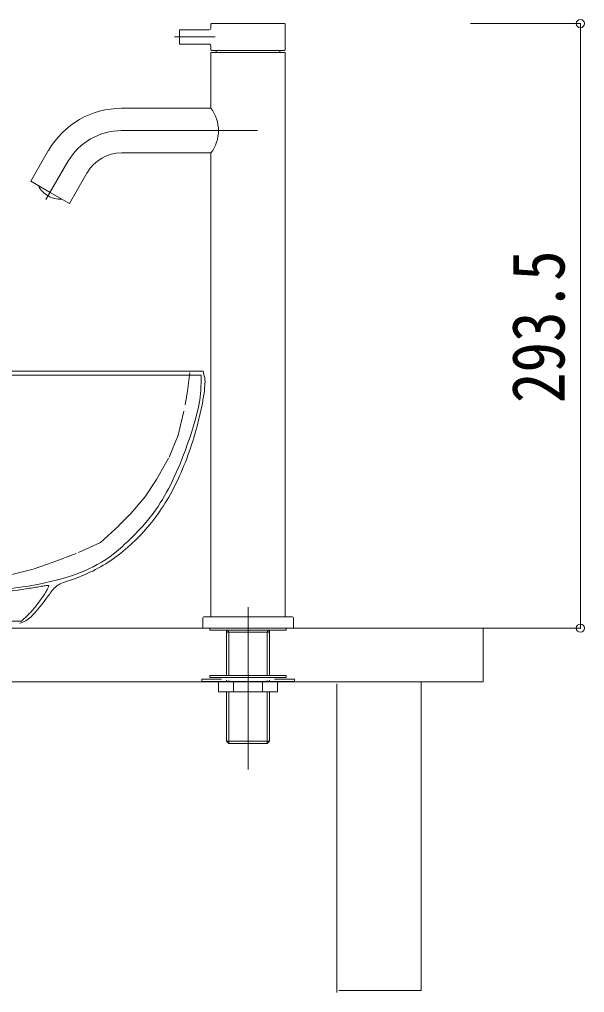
# Model space of a CAD drawing. Units: millimetres at full size, sheet at 1:10; details may follow other scales. Extents: x -749335 to 2004, y -1400 to 92633.
# Drawn here: x -1363.7 to -1089.4, y -136.6 to 336.1 of the extents above; entities that cross this region are included whole.
import ezdxf
from ezdxf.enums import TextEntityAlignment as Align

# ---------------------------------------------------------------- set-up
doc = ezdxf.new("R2010")
doc.units = ezdxf.units.MM
doc.header["$LTSCALE"] = 10
doc.header["$PDMODE"] = 32
doc.header["$PDSIZE"] = 4
doc.linetypes.add('DASHED1', pattern=[1.8, 1.2, -0.6])
doc.layers.add('2-0_アウトライン', color=7, linetype='Continuous', lineweight=18)
doc.layers.add('2-1_什器図', color=7, linetype='Continuous', lineweight=15)
doc.styles.add('ＭＳ ゴシック', font='')
doc.styles.get('ＭＳ ゴシック').set_extended_font_data('MS Gothic')

msp = doc.modelspace()

# ---------------------------------------------------------------- linework, layer by layer
at = {"layer": '2-0_アウトライン', "lineweight": 15}
for p, q in [((-1271.74, 331.11), (-1285.9, 331.11)), ((-1271.73, 324.12), (-1285.9, 324.12)), ((-1311.24, 292.96), (-1314.18, 292.96)), ((-1311.24, 282.11), (-1314.18, 282.11)), ((-1311.24, 271.26), (-1314.18, 271.26))]:
    msp.add_line(p, q, dxfattribs=at)
at = {"layer": '2-0_アウトライン', "linetype": 'DASHED1', "lineweight": 15}
for p, q in [((-1282.09, 155.58), (-1281.03, 164.62)), ((-1283.26, 148.85), (-1282.09, 155.58)), ((-1286.63, 134.09), (-1283.26, 148.85)), ((-1291.03, 123.47), (-1286.63, 134.09)), ((-1297.25, 112.58), (-1291.03, 123.47)), ((-1302.87, 104.09), (-1297.25, 112.58)), ((-1309.62, 96.09), (-1302.87, 104.09)), ((-1315.49, 90.22), (-1309.62, 96.09)), ((-1324.36, 82.02), (-1315.49, 90.22)), ((-1334.99, 77.1), (-1324.36, 82.02)), ((-1347.42, 72.44), (-1334.99, 77.1)), ((-1357.01, 69.07), (-1347.42, 72.44)), ((-1368.66, 66.22), (-1357.01, 69.07))]:
    msp.add_line(p, q, dxfattribs=at)
at = {"layer": '2-1_什器図'}
for p, q in [((-1286, 331.01), (-1286, 324.21)), ((-1270.74, 333.91), (-1270.74, 332.11)), ((-1270.54, 334.11), (-1234.94, 334.11)), ((-1234.74, 333.91), (-1234.74, 321.31)), ((-1288.49, 327.61), (-1268.75, 327.61)), ((-1270.74, 321.31), (-1270.74, 323.11)), ((-1270.74, 320.11), (-1270.74, 292.96)), ((-1270.54, 321.11), (-1252.74, 321.11)), ((-1268.24, 321.11), (-1268.24, 320.11)), ((-1234.94, 321.11), (-1252.74, 321.11)), ((-1237.24, 321.11), (-1237.24, 320.11)), ((-1234.74, 45.91), (-1234.74, 320.11)), ((-1311.24, 292.96), (-1270.74, 292.96)), ((-1248.11, 282.11), (-1311.24, 282.11)), ((-1349.56, 272.54), (-1358.22, 257.54)), ((-1311.24, 271.26), (-1270.74, 271.26)), ((-1270.74, 271.26), (-1270.74, 45.91)), ((-1340.16, 267.11), (-1350.85, 248.6)), ((-1358.22, 257.54), (-1348.82, 252.11)), ((-1413.09, 163.34), (-1275.56, 163.34)), ((-1274.6, 165.34), (-1412.96, 165.34)), ((-1275.56, 163.34), (-1275.56, 159.4)), ((-1273.96, 162.78), (-1274.6, 165.34)), ((-1252.74, 50.66), (-1252.74, -28.22)), ((-1362.69, 43.84), (-1410.37, 43.53)), ((-1359.66, 46.73), (-1362.69, 43.84)), ((-1274.74, 40.41), (-1274.74, 45.41)), ((-1274.24, 45.91), (-1252.74, 45.91)), ((-1231.24, 45.91), (-1252.74, 45.91)), ((-1230.74, 40.41), (-1230.74, 45.41)), ((-1688.65, 40.41), (-1138.65, 40.41)), ((-1271.24, 40.41), (-1271.24, 39.41)), ((-1271.24, 39.41), (-1234.24, 39.41)), ((-1263.21, 17.41), (-1263.21, 39.41)), ((-1263.21, 38.4), (-1242.26, 38.4)), ((-1262.64, 39.41), (-1262.05, 38.4)), ((-1262.05, 17.41), (-1262.05, 38.4)), ((-1242.84, 39.41), (-1243.42, 38.4)), ((-1243.42, 17.41), (-1243.42, 38.4)), ((-1242.26, 17.41), (-1242.26, 39.41)), ((-1234.24, 40.41), (-1234.24, 39.41)), ((-1138.65, 40.41), (-1138.65, 14.41)), ((-1275.24, 15.65), (-1265.64, 15.65)), ((-1275.24, 15.65), (-1275.24, 14.45)), ((-1230.24, 14.45), (-1275.24, 14.45)), ((-1271.24, 17.41), (-1234.24, 17.41)), ((-1271.24, 17.41), (-1271.24, 16.41)), ((-1271.24, 16.41), (-1234.24, 16.41)), ((-1267.09, 9.45), (-1267.09, 14.45)), ((-1263.21, 15.13), (-1263.21, 14.45)), ((-1262.05, 14.45), (-1262.05, 15.04)), ((-1259.74, 14.45), (-1259.74, 9.45)), ((-1245.74, 14.45), (-1245.74, 9.45)), ((-1243.42, 14.45), (-1243.42, 15.04)), ((-1242.26, 14.45), (-1242.26, 15.13)), ((-1230.24, 15.65), (-1239.84, 15.65)), ((-1238.39, 9.45), (-1238.39, 14.45)), ((-1234.24, 17.41), (-1234.24, 16.41)), ((-1230.24, 15.65), (-1230.24, 14.45)), ((-1168.65, 14.41), (-1168.65, -135.59)), ((-1209.65, 13.41), (-1209.65, -136.59)), ((-1238.39, 9.45), (-1267.09, 9.45)), ((-1263.21, 9.45), (-1263.21, -14.43)), ((-1262.05, 9.45), (-1262.05, -15.59)), ((-1243.42, 9.45), (-1243.42, -15.59)), ((-1242.26, 9.45), (-1242.26, -14.43)), ((-1263.21, -14.43), (-1252.74, -14.43)), ((-1262.05, -15.59), (-1263.21, -14.43)), ((-1262.05, -15.59), (-1252.74, -15.59)), ((-1252.74, -14.43), (-1242.26, -14.43)), ((-1252.74, -15.59), (-1243.42, -15.59)), ((-1243.42, -15.59), (-1242.26, -14.43)), ((-1208.65, -135.59), (-1168.65, -135.59))]:
    msp.add_line(p, q, dxfattribs=at)
at = {"layer": '2-1_什器図', "color": 4, "lineweight": 9}
for p, q in [((-1091.38, 334.11), (-1144.77, 334.11)), ((-1091.38, 40.41), (-1091.38, 334.11)), ((-1091.38, 40.41), (-1144.77, 40.41))]:
    msp.add_line(p, q, dxfattribs=at)
at = {"layer": '2-1_什器図'}
for points in [[(-1270.74, 320.11), (-1252.74, 320.11), (-1234.74, 320.11)], [(-1330.77, 261.69), (-1339.43, 246.69), (-1348.82, 252.11)], [(-1688.65, 40.41), (-1688.65, 14.41), (-1138.65, 14.41)]]:
    msp.add_lwpolyline(points, dxfattribs=at)
for centre, radius, start, end in [((-1285.9, 331.01), 0.1, 90, 180), ((-1271.73, 332.11), 1, 269.7871, 0.3439), ((-1270.54, 333.91), 0.2, 90, 180), ((-1234.94, 333.91), 0.2, 0, 90), ((-1285.9, 324.21), 0.1, 180, 270), ((-1271.73, 323.12), 1, 359.6964, 90.1274), ((-1270.54, 321.31), 0.2, 180, 270), ((-1234.94, 321.31), 0.2, 270, 0), ((-1314.18, 252.11), 40.85, 90, 150), ((-1285.1, 282.11), 18, 322.9309, 37.0691), ((-1314.18, 252.11), 30, 90, 150), ((-1314.18, 252.11), 19.15, 90, 150), ((-1343.85, 260.73), 11.94, 206.4116, 240), ((-1343.85, 260.73), 11.94, 240, 273.5884), ((-1284.79, 160.06), 11.17, 357.1936, 14.0893), ((-1329.88, 159.4), 54.32, 346.0257, 360), ((-1329.27, 162.24), 55.7, 352.0587, 357.1936), ((-1364.1, 167.1), 90.87, 347.9135, 352.0587), ((-1515.28, 199.47), 245.48, 345.9391, 347.9135), ((-1451.95, 189.78), 180.11, 340.3034, 346.0256), ((-1424.64, 176.77), 152.04, 335.1231, 345.9392), ((-1459.33, 192.42), 187.95, 334.5789, 340.3034), ((-1382.46, 157.21), 105.55, 320.9041, 335.1232), ((-1379.18, 154.33), 99.21, 325.3439, 334.5789), ((-1358.29, 139.89), 73.81, 318.4751, 325.3439), ((-1369.57, 146.74), 88.93, 305.2955, 320.9041), ((-1401.89, 178.49), 132.05, 314.031, 318.475), ((-1398.67, 175.16), 127.42, 309.5582, 314.031), ((-1349.68, 115.85), 50.49, 300.6289, 309.5582), ((-1360.99, 134.96), 72.7, 286.3128, 300.6289), ((-1362.07, 136.15), 75.96, 287.728, 305.2955), ((-1386.27, 221.36), 162.72, 278.4741, 286.3128), ((-1339.63, 53.31), 9.64, 111.9584, 128.6653), ((-1320.11, 4.9), 61.84, 107.728, 111.9585), ((-1398.74, 305.02), 247.3, 272.144, 278.4741), ((-1392.82, 261.72), 204.78, 273.1327, 279.5635), ((-1247, -603.82), 672.95, 99.2993, 99.56355), ((-1280.6, -398.59), 464.99, 98.9507, 99.2993), ((-1268.63, -474.58), 541.93, 98.7, 98.9507), ((-1394.03, 84.59), 50.69, 324.9519, 327.9875), ((-1218.63, -41.82), 163.65, 142.1257, 144.2472), ((-1368.16, 68.41), 20.17, 327.9876, 334.0284), ((-1348.4, 46.68), 14.6, 95.3009, 98.6999), ((-1359.21, 64.06), 10.22, 334.0284, 341.9904), ((-1349.72, 60.97), 0.243, 341.9905, 95.3009), ((-1337.46, 50.59), 13.12, 128.6653, 142.1257), ((-1404.71, 92.14), 65.63, 315.2564, 324.2472), ((-1432.46, 112.53), 98.21, 320.8302, 322.7103), ((-1416.13, 100.09), 77.68, 322.7103, 324.9519), ((-1375.77, 63.53), 23.27, 313.7813, 318.9285), ((-1425.16, 106.58), 88.79, 318.9286, 320.8301), ((-1365.99, 53.78), 11.13, 281.8552, 315.2564), ((-1274.24, 45.41), 0.5, 90, 180), ((-1231.24, 45.41), 0.5, 0, 90)]:
    msp.add_arc(centre, radius, start, end, dxfattribs=at)
at = {"layer": '2-1_什器図', "color": 6}
for p in [(-1091.38, 334.11), (-1091.38, 40.41)]:
    msp.add_point(p, dxfattribs=at)

# ---------------------------------------------------------------- texts
at = {"layer": '2-1_什器図', "style": 'ＭＳ ゴシック', "width": 0.85}
msp.add_text('293.5', height=25.66, rotation=90, dxfattribs=at).set_placement((-1091.38, 149.76), align=Align.BOTTOM_LEFT)

doc.saveas('drawing.dxf')
